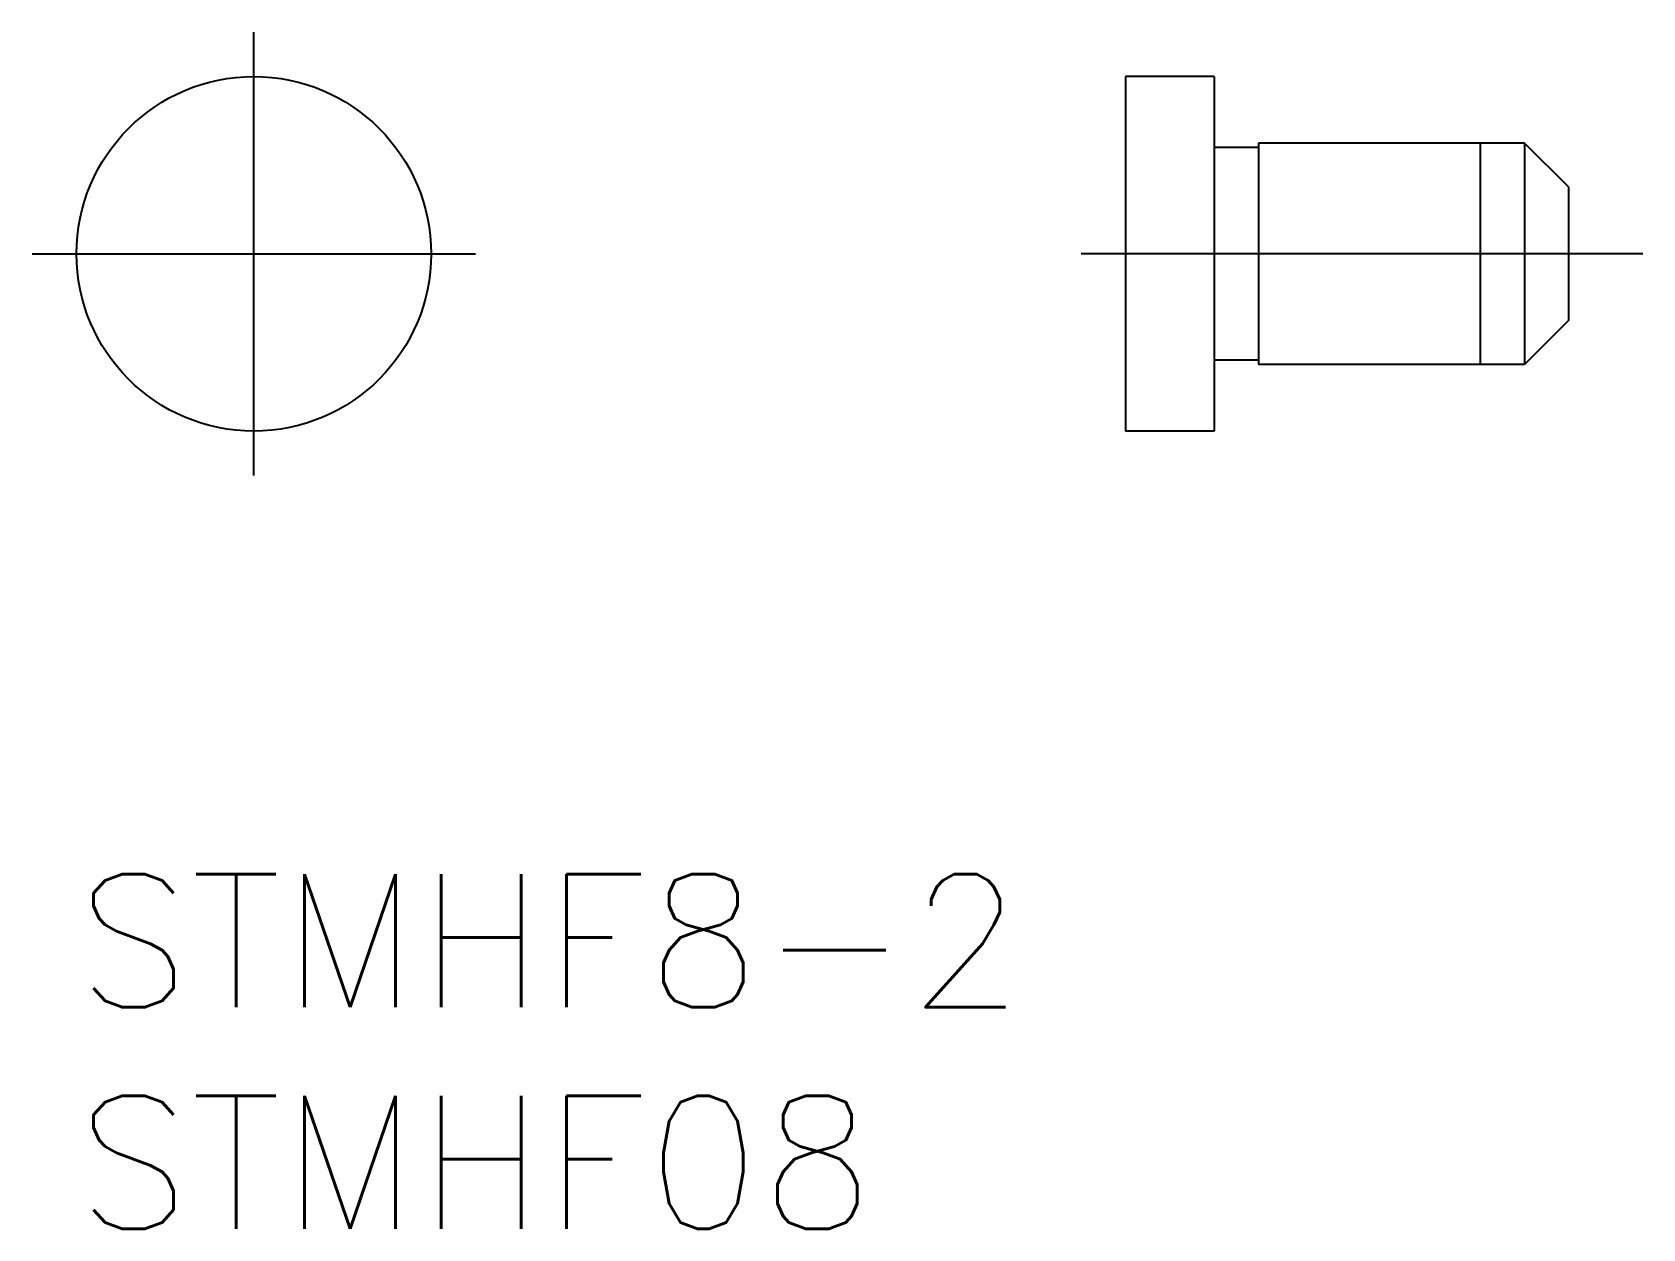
# Model space of a CAD drawing. Extents: x -1 to 35.3, y -8 to 19.
import ezdxf

# ---------------------------------------------------------------- set-up
doc = ezdxf.new("R2010")
doc.units = 0
doc.header["$LTSCALE"] = 0.5
doc.linetypes.add('CENTER', pattern=[50.8, 31.75, -6.35, 6.35, -6.35])
for name, color, linetype in [('MSM_CENTER', 1, 'CENTER'), ('MSM_CONTINUOUS', 7, 'CONTINUOUS'), ('MSM_NARROW', 5, 'CONTINUOUS'), ('MSM_PART_NUMBER', 7, 'CONTINUOUS')]:
    doc.layers.add(name, color=color, linetype=linetype)
doc.styles.get("Standard").update_dxf_attribs({"font": 'txt.shx', "height": 1.5, "bigfont": 'bigfont.shx'})

# ---------------------------------------------------------------- blocks, each defined once
blk = doc.blocks.new('*U13')
at = {"layer": 'MSM_PART_NUMBER'}
blk.add_text('STMHF8-2', height=3, dxfattribs=at).set_placement((0, -3))
blk = doc.blocks.new('*U14')
at = {"layer": 'MSM_PART_NUMBER'}
blk.add_text('STMHF08', height=3, dxfattribs=at).set_placement((0, -8))

msp = doc.modelspace()

# ---------------------------------------------------------------- linework, layer by layer
at = {"layer": 'MSM_CENTER'}
for p, q in [((4, 9), (4, 19)), ((-1, 14), (9, 14)), ((35.339, 14), (22.667, 14))]:
    msp.add_line(p, q, dxfattribs=at)
at = {"layer": 'MSM_CONTINUOUS'}
for p, q in [((23.669, 18), (23.669, 10)), ((25.669, 18), (23.669, 18)), ((25.669, 18), (25.669, 10)), ((26.669, 16.4), (25.669, 16.4)), ((32.669, 16.5), (26.669, 16.5)), ((26.669, 16.5), (26.669, 11.5)), ((33.669, 15.5), (32.669, 16.5)), ((32.669, 16.5), (32.669, 11.5)), ((33.669, 12.5), (33.669, 15.5)), ((33.669, 12.5), (32.669, 11.5)), ((26.669, 11.6), (25.669, 11.6)), ((32.669, 11.5), (26.669, 11.5)), ((25.669, 10), (23.669, 10))]:
    msp.add_line(p, q, dxfattribs=at)
msp.add_circle((4, 14), 4, dxfattribs=at)
at = {"layer": 'MSM_NARROW'}
msp.add_line((31.669, 16.5), (31.669, 11.5), dxfattribs=at)

# ---------------------------------------------------------------- block references
at = {"layer": 'MSM_CONTINUOUS'}
for name in ['*U13', '*U14']:
    msp.add_blockref(name, (0, 0), dxfattribs=at)

doc.saveas('drawing.dxf')
